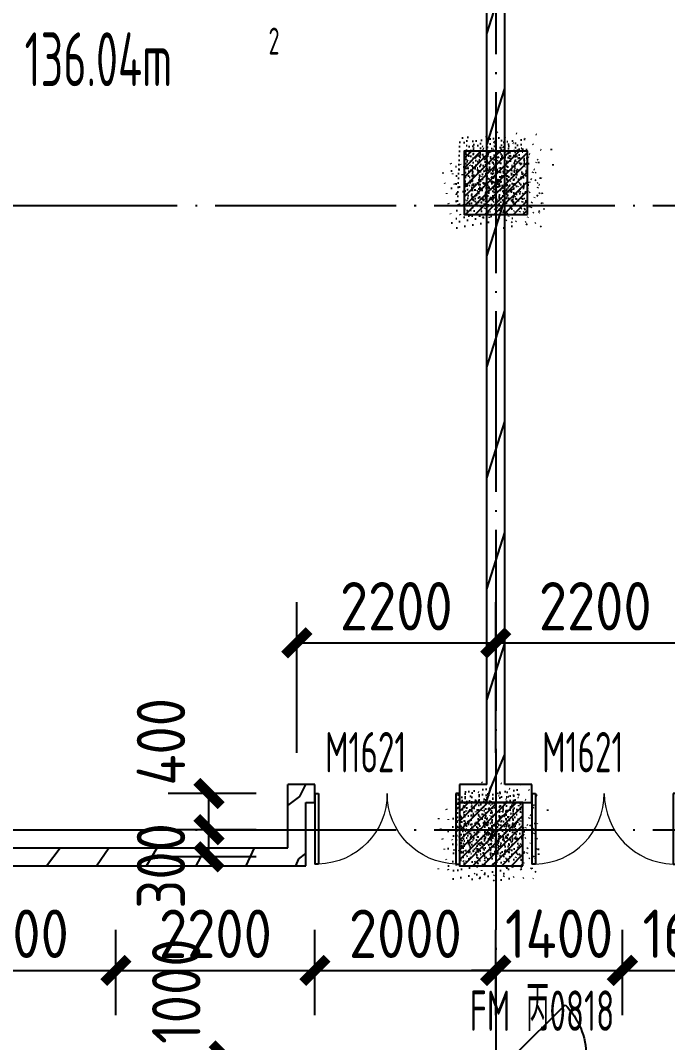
# Model space of a CAD drawing. Header units: inches. Extents: x 0 to 1813292486, y 0 to 3473589894.
# Drawn here: x 600535030 to 600542185, y 3473218165 to 3473229464 of the extents above; entities that cross this region are included whole.
import ezdxf
from ezdxf.xclip import XClip

# ---------------------------------------------------------------- set-up
doc = ezdxf.new("R2010")
doc.units = ezdxf.units.IN
doc.header["$LTSCALE"] = 1000
doc.header["$MEASUREMENT"] = 0
doc.header["$XCLIPFRAME"] = 2
doc.linetypes.add('AX-MALL-GIRD-200$0$DOTE', pattern=[2.4200000000000004, 2, -0.2, 0.02, -0.2])
for name, color, linetype in [('A-Anno-Note', 241, 'Continuous'), ('AX-MALL-DIM-P02$0$A-Anno-Dims', 3, 'Continuous'), ('AX-MALL-DIM-P02$0$A-Detl-Thin', 131, 'Continuous'), ('AX-MALL-GIRD-200$0$A-Grid', 222, 'AX-MALL-GIRD-200$0$DOTE'), ('AX-MALL-P02-200$0$A-Anno-Note', 241, 'Continuous'), ('AX-MALL-WALL-P02$0$A-Anno-Note', 241, 'Continuous'), ('AX-MALL-WALL-P02-QT$0$A-Detl-Patt', 8, 'Continuous'), ('AX-MALL-WALL-P02-QT$0$A-Detl-Thin', 131, 'Continuous'), ('AX-MALL-WALL-P02-QT$0$A-Wall', 2, 'Continuous'), ('AX-MALL-WALL-P02-QT$0$A-Wall-Patt', 13, 'Continuous'), ('AX-MALL-WALL-P02-QT$0$A-Wind', 4, 'Continuous'), ('AX-MALL-WORD-P02$0$A-Spac-Iden', 231, 'Continuous'), ('AX-MALL-WORD-P02$0$A-Wind-Iden', 11, 'Continuous'), ('AX-MALL-ZTKD-P02$0$A-Anno-Note', 241, 'Continuous'), ('SX-MALL-WALL-L-1F~2F$0$S-COLU', 30, 'Continuous'), ('SX-MALL-WALL-L-1F~2F$0$S-PATT-WALL', 83, 'Continuous'), ('SX-MALL-WALL-L-1F~2F$0$单形心', 4, 'Continuous')]:
    doc.layers.add(name, color=color, linetype=linetype)
doc.styles.add('AX-MALL-DIM-P02$0$_TCH_DIM_T3', font='gbenor.shx')
doc.styles.add('AX-MALL-WORD-P02$0$_TCH_SPACE', font='gbenor.shx', dxfattribs={"bigfont": 'gbcbig.shx'})
doc.styles.add('AX-MALL-WORD-P02$0$_TCH_WINDOW', font='gbenor.shx', dxfattribs={"bigfont": 'gbcbig.shx'})
doc.dimstyles.new('AX-MALL-DIM-P02$0$_TCH_ARCH&&180', dxfattribs={"dimtxt": 535.5, "dimasz": 270, "dimexe": 450, "dimexo": 450, "dimgap": 137.25, "dimtad": 1, "dimdec": 0, "dimzin": 0, "dimdsep": 46, "dimtxsty": 'AX-MALL-DIM-P02$0$_TCH_DIM_T3', "dimblk": 'AX-MALL-DIM-P02$0$_ArchTick', "dimcen": 0.09, "dimclrt": 7, "dimazin": 2, "dimtfac": 1, "dimtdec": 0, "dimtix": 1, "dimtmove": 2, "dimatfit": 3, "dimfxl": 500, "dimtolj": 1, "dimtzin": 0, "dimarcsym": 0})
pattern_1 = [(45, (0, 359.0227), (-353.55353201463, 353.55353201463), [])]

# ---------------------------------------------------------------- blocks, each defined once
blk = doc.blocks.new('AX-MALL-WORD-P02')
at = {"layer": 'AX-MALL-WORD-P02$0$A-Spac-Iden', "style": 'AX-MALL-WORD-P02$0$_TCH_SPACE', "width": 0.7}
for s, height, p in [('136.04m', 595, (600346968.6687856, 3473103143.18538)), ('2', 297.5, (600349618.4903712, 3473102529.546499))]:
    blk.add_text(s, height=height, rotation=339.5681613093329, dxfattribs=at).set_placement(p)
at = {"layer": 'AX-MALL-WORD-P02$0$A-Wind-Iden', "style": 'AX-MALL-WORD-P02$0$_TCH_WINDOW', "width": 0.7}
for s, height, rotation, p in [('M1621', 446.25, 339.5681612302259, (600347433.6613202, 3473094876.154209)), ('M1621', 446.25, 339.5681612302259, (600349682.6728699, 3473094038.331415)), ('FM', 446.25, 339.568161161045, (600347934.0143614, 3473091639.623957)), ('丙', 506.3829787234042, 339.568161161045, (600348519.4601805, 3473091421.528209)), ('0818', 446.25, 339.568161161045, (600348761.2588292, 3473091331.451116))]:
    blk.add_text(s, height=height, rotation=rotation, dxfattribs=at).set_placement(p)
blk = doc.blocks.new('AX-MALL-GIRD-200')
at = {"layer": 'AX-MALL-GIRD-200$0$A-Grid'}
for p, q in [((600378016.9458635, 3473171563.05953), (600339287.4069142, 3473067599.332448)), ((600223757.4145118, 3473147635.412487), (600581653.41861, 3473014308.649205)), ((600221348.6739725, 3473141169.504273), (600579244.6780716, 3473007842.740992))]:
    blk.add_line(p, q, dxfattribs=at)
blk = doc.blocks.new('AX-MALL-WALL-P02-QT$0$tj')
at = {"layer": 'AX-MALL-WALL-P02-QT$0$A-Detl-Patt'}
h = blk.add_hatch(dxfattribs=at)
h.set_pattern_fill('STEEL', color=256, scale=100.0000000000001, angle=50.43183869082386)
h.set_pattern_definition([(75.00000000004839, (-14278.19445574284, 156289.8254051208), (-153.3407249234246, 41.08752340989569), []), (75.00000000004839, (-14317.88195610046, 156358.5661673546), (-153.3407249234246, 41.08752340989569), [])])
edge = h.paths.add_edge_path()
edge.add_line((88101.273016572, 47666.64152574539), (87883.93542659283, 47459.84604215622))
edge.add_line((87883.93542659283, 47459.84604215622), (91571.54751467705, 43584.64122533798))
edge.add_arc((262949.389629302, 558937.705083496), 543101.4133620498, 251.6057364187558, 260.0288666978238)
edge.add_arc((172180.8466627672, -2862.146247219684), 27099.9982179492, 64.7128659603706, 96.9316049602786, ccw=False)
edge.add_arc((262948.9730309481, 558936.3205539446), 543099.9677998082, 261.6155114784545, 271.7251478115656)
edge.add_line((279298.9759148359, 16082.51663446426), (279298.9759315252, 16382.65274763107))
edge.add_arc((262948.9742454757, 558936.3204835369), 542799.9676941936, 261.62020364125146, 271.7261014454634, ccw=False)
edge.add_arc((172180.8456921196, -2862.14609140989), 27400.00151046549, 64.80631838577902, 96.83815911678944)
edge.add_arc((262949.394896181, 558937.7037490648), 542801.4137571028, 251.6136389015772, 260.02417327084333, ccw=False)
edge.add_line((91737.26096642017, 43845.69257831573), (88101.273016572, 47666.64152574539))
blk = doc.blocks.new('SX-MALL-WALL-L-1F~2F$0$BANWANG_XINGXIN')
at = {"color": 0}
for points in [[(0.7071067811865476, 0.7071067811865475), (-0.7071067811865477, -0.7071067811865475)], [(-0.7071067811865475, 0.7071067811865476), (0.7071067811865474, -0.7071067811865477)]]:
    blk.add_lwpolyline(points, dxfattribs=at)
blk = doc.blocks.new('SX-MALL-WALL-L-1F~2F')
at = {"layer": 'SX-MALL-WALL-L-1F~2F$0$S-PATT-WALL'}
h = blk.add_hatch(dxfattribs=at)
h.set_pattern_fill('钢筋混凝土', color=256, scale=15, pattern_type=2)
h.set_pattern_definition([(24.56816131876918, (600340807.3295795, 3473131189.482238), (-31.18316060756021, 68.21004687377882), []), (29.56816131876925, (600340807.3295795, 3473131189.482238), (97.53445422577846, -46.37920049590846), [11.25, -123.75]), (334.5681613187692, (600340807.3295795, 3473131189.482238), (19.88439775835759, 112.9961142864107), [9, -99]), (80.01956131876923, (600340815.4574506, 3473131185.617306), (117.4189029535321, 66.61682170576017), [9.5610285, -105.1713168]), (25.75236131876919, (600340817.8023645, 3473131217.594882), (141.3476152674957, -79.15081590010527), [16.8749999999995, -185.624999999996]), (76.20376131876925, (600340829.5813282, 3473131210.998974), (182.3878362713222, 87.98253900728311), [14.3415432, -157.75695]), (330.7523613187692, (600340817.8023645, 3473131217.594882), (182.387767611897, 87.98268144025062), [13.49999999999975, -148.499999999996]), (0.5681613187692669, (600340829.2404904, 3473131205.330329), (62.82047321120105, -87.84980446922418), [11.25, -123.75]), (305.5681613187692, (600340829.2404904, 3473131205.330329), (72.17288940056439, 89.18848105901375), [9, -99]), (51.01956131876926, (600340834.4755251, 3473131198.009509), (134.9933625470349, 1.33857134020591), [9.5610285, -105.1713168]), (17.06816131876921, (600340807.3295795, 3473131189.482238), (19.14085714793764, 46.15589493924091), [0.75, -97.8, 0.75, -100.5, 0.75, -99.375]), (347.0681613187692, (600340807.3295795, 3473131189.482238), (57.63084699394109, 41.66442757030211), [0.75, -57.3, 0.75, -95.55, 0.75, -37.875]), (307.0681613187692, (600340775.983981, 3473131201.159393), (73.85474001336534, -31.12342331039777), [0.75, -37.5, 0.75, -117, 0.75, -155.25]), (297.0681613187692, (600340761.9276588, 3473131206.395786), (87.2164167648191, -16.46683781742514), [0.75, -48.75, 0.75, -77.69999999999999, 0.75, -110.25])])
h.paths.add_polyline_path([(600351683.5862045, 3473099872.446229), (600351927.9511865, 3473100528.407932), (600351271.9894837, 3473100772.772914), (600351027.6245017, 3473100116.811212)])
h = blk.add_hatch(dxfattribs=at)
h.set_pattern_fill('钢筋混凝土', color=256, scale=15, pattern_type=2)
h.set_pattern_definition([(24.56816131876918, (600332831.0612959, 3473133840.735579), (-31.18316060756021, 68.21004687377882), []), (29.56816131876925, (600332831.0612959, 3473133840.735579), (97.53445422577846, -46.37920049590846), [11.25, -123.75]), (334.5681613187692, (600332831.0612959, 3473133840.735579), (19.88439775835759, 112.9961142864107), [9, -99]), (80.01956131876923, (600332839.189167, 3473133836.870646), (117.4189029535321, 66.61682170576017), [9.5610285, -105.1713168]), (25.75236131876919, (600332841.5340809, 3473133868.848223), (141.3476152674957, -79.15081590010527), [16.87499999999951, -185.6249999999961]), (76.20376131876925, (600332853.3130445, 3473133862.252315), (182.3878362713222, 87.98253900728311), [14.3415432, -157.75695]), (330.7523613187692, (600332841.5340809, 3473133868.848223), (182.387767611897, 87.98268144025062), [13.49999999999975, -148.4999999999961]), (0.5681613187692669, (600332852.9722068, 3473133856.58367), (62.82047321120105, -87.84980446922418), [11.25, -123.75]), (305.5681613187692, (600332852.9722068, 3473133856.58367), (72.17288940056439, 89.18848105901375), [9, -99]), (51.01956131876926, (600332858.2072415, 3473133849.262849), (134.9933625470349, 1.33857134020591), [9.5610285, -105.1713168]), (17.06816131876921, (600332831.0612959, 3473133840.735579), (19.14085714793764, 46.15589493924091), [0.75, -97.8, 0.75, -100.5, 0.75, -99.375]), (347.0681613187692, (600332831.0612959, 3473133840.735579), (57.63084699394109, 41.66442757030211), [0.75, -57.3, 0.75, -95.55, 0.75, -37.875]), (307.0681613187692, (600332799.7156974, 3473133852.412734), (73.85474001336534, -31.12342331039777), [0.75, -37.5, 0.75, -117, 0.75, -155.25]), (297.0681613187692, (600332785.6593752, 3473133857.649127), (87.2164167648191, -16.46683781742514), [0.75, -48.75, 0.75, -77.69999999999999, 0.75, -110.25])])
h.paths.add_polyline_path([(600349123.2634096, 3473093142.866213), (600349367.6283917, 3473093798.827916), (600348711.6666888, 3473094043.192898), (600348467.3017068, 3473093387.231195)])
at = {"layer": 'SX-MALL-WALL-L-1F~2F$0$S-COLU'}
for points in [[(600351683.5862045, 3473099872.446229), (600351927.9511865, 3473100528.407932), (600351271.9894837, 3473100772.772914), (600351027.6245017, 3473100116.811212)], [(600349123.2634096, 3473093142.866213), (600349367.6283917, 3473093798.827916), (600348711.6666888, 3473094043.192898), (600348467.3017068, 3473093387.231195)]]:
    blk.add_lwpolyline(points, close=True, dxfattribs=at)
at = {"layer": 'SX-MALL-WALL-L-1F~2F$0$单形心', "xscale": 50, "yscale": 50, "zscale": 50}
for p in [(600351477.7878442, 3473100322.609571), (600348917.4650493, 3473093593.029555)]:
    blk.add_blockref('SX-MALL-WALL-L-1F~2F$0$BANWANG_XINGXIN', p, dxfattribs=at)
blk = doc.blocks.new('SX-MALL-WALL-L-2F~3F')
ref = blk.add_blockref('SX-MALL-WALL-L-1F~2F', (0, 0))
XClip(ref).set_block_clipping_path([(600349769.7341375, 3473074679.418533), (600357001.7302529, 3473071985.287766), (600356499.8725733, 3473070638.124951), (600359302.5086629, 3473069594.060767), (600362345.1765132, 3473077761.653201), (600381551.4312518, 3473070606.759726), (600391553.7259278, 3473066880.611454), (600387749.827644, 3473056669.608357), (600391632.1759799, 3473055223.319679), (600395635.5522461, 3473065969.791956), (600406982.2408491, 3473061742.817497), (600403058.8006672, 3473051210.921831), (600412723.2437257, 3473047610.6332), (600445093.3740637, 3473134503.466942), (600393055.2444371, 3473153889.197227), (600387463.4997383, 3473138878.984498), (600380158.3525343, 3473141600.366193), (600382830.751978, 3473148774.027779), (600388210.8522022, 3473146769.782572), (600390696.2253517, 3473153441.399696), (600277474.697425, 3473195619.741203), (600273446.9822528, 3473184807.934726), (600257129.111771, 3473190886.82031), (600241575.9633431, 3473149136.690594), (600258197.8999482, 3473142944.531458), (600255239.7303221, 3473135003.762026), (600263182.3271956, 3473132044.911624), (600260741.6763649, 3473125493.34496), (600269350.4970673, 3473122286.306632), (600271511.1407766, 3473128086.235537), (600286270.1853781, 3473122588.058336), (600284109.5416689, 3473116788.129431), (600282580.7823727, 3473112684.400902), (600291840.7574171, 3473109234.788475), (600290827.7957876, 3473106515.642598), (600293360.405141, 3473105572.171298), (600294731.2544166, 3473109252.0137), (600323175.4764534, 3473098655.706329), (600321336.3302773, 3473093718.790065), (600344750.773286, 3473084996.222976), (600341987.4689643, 3473077578.540671), (600344583.6790427, 3473076611.376234), (600346015.5062013, 3473080454.904757), (600351201.5612961, 3473078522.947055)])
blk = doc.blocks.new('SX-MALL-WALL-2F~3F')
blk.add_blockref('SX-MALL-WALL-L-2F~3F', (0, 0))
blk = doc.blocks.new('AX-MALL-WALL-P02-QT$0$$DorLib2D$00000002')
for p, q in [((-0.5, -5.684341886080802e-17), (-0.5000000000000007, 0.4875)), ((-0.4750000000000007, 0.4875), (-0.5000000000000007, 0.4875)), ((-0.475, -2.842170943040401e-17), (-0.4750000000000007, 0.4875)), ((0.475, -2.842170943040401e-17), (0.4750000000000007, 0.4875)), ((0.4750000000000007, 0.4875), (0.5000000000000007, 0.4875)), ((0.5, -5.684341886080802e-17), (0.5000000000000007, 0.4875)), ((-0.5, -5.684341886080802e-17), (-0.475, -2.842170943040401e-17)), ((0.5, -5.684341886080802e-17), (0.475, -2.842170943040401e-17))]:
    blk.add_line(p, q)
at = {"lineweight": 13}
for centre, start, end in [((-0.4875, -4.263256414560601e-17), 0, 88.53071641864632), ((0.4875, -4.263256414560601e-17), 91.4692835813537, 180)]:
    blk.add_arc(centre, 0.4875, start, end, dxfattribs=at)
blk = doc.blocks.new('AX-MALL-WALL-P02-QT$0$$DorLib2D$00000114')
at = {"color": 0}
blk.add_line((0.4999999999999964, 3.552713678800501e-15), (-0.2071067811864751, 0.7071067811864857), dxfattribs=at)
blk.add_arc((0.5000000000013856, -1.154631945610163e-12), 1.000000000001696, 135, 180, dxfattribs=at)
blk = doc.blocks.new('AX-MALL-WALL-P02-QT')
at = {"layer": 'AX-MALL-WALL-P02-QT$0$A-Wall-Patt'}
h = blk.add_hatch(dxfattribs=at)
h.set_pattern_fill('普通砖', color=256, scale=200, style=0)
h.set_pattern_definition(pattern_1)
h.paths.add_polyline_path([(600349133.0476618, 3473094028.500865), (600349250.0293318, 3473094056.064125), (600354514.3489891, 3473108187.352723), (600354445.5787336, 3473108286.801733), (600354328.6898208, 3473108261.891617), (600349062.6117026, 3473094125.882691)])
h = blk.add_hatch(dxfattribs=at)
h.set_pattern_fill('普通砖', color=256, scale=200, style=0)
h.set_pattern_definition(pattern_1)
h.paths.add_polyline_path([(600342633.4649489, 3473095773.933678), (600342376.2287533, 3473095656.334615), (600346874.2518599, 3473093980.689022), (600346756.652797, 3473094237.925217)])
h = blk.add_hatch(dxfattribs=at)
h.set_pattern_fill('普通砖', color=256, scale=200, style=0)
h.set_pattern_definition(pattern_1)
h.paths.add_polyline_path([(600346756.652797, 3473094237.925217), (600346874.2518599, 3473093980.689022), (600347118.6168423, 3473094636.650724), (600347001.0177794, 3473094893.88692)])
h = blk.add_hatch(dxfattribs=at)
h.set_pattern_fill('普通砖', color=256, scale=200, style=0)
h.set_pattern_definition(pattern_1)
h.paths.add_polyline_path([(600347118.6168423, 3473094636.650724), (600347212.3256575, 3473094601.741441), (600347282.1442237, 3473094789.15907), (600347001.0177794, 3473094893.88692)])
h = blk.add_hatch(dxfattribs=at)
h.set_pattern_fill('普通砖', color=256, scale=200, style=0)
h.set_pattern_definition(pattern_1)
h.paths.add_polyline_path([(600349062.6117026, 3473094125.882691), (600348781.4852586, 3473094230.61054), (600348711.6666924, 3473094043.192911), (600349086.5019509, 3473093903.555779), (600349133.0476618, 3473094028.500865)])
h = blk.add_hatch(dxfattribs=at)
h.set_pattern_fill('普通砖', color=256, scale=200, style=0)
h.set_pattern_definition(pattern_1)
h.paths.add_polyline_path([(600349086.5019509, 3473093903.555779), (600349461.3372073, 3473093763.918647), (600349531.1557735, 3473093951.336276), (600349250.0293318, 3473094056.064125), (600349133.0476618, 3473094028.500865)])
at = {"layer": 'AX-MALL-WALL-P02-QT$0$A-Wall'}
for p, q in [((600349062.6117026, 3473094125.882691), (600354328.6898208, 3473108261.891617)), ((600349250.0293318, 3473094056.064125), (600354514.3489891, 3473108187.352723)), ((600342633.4649489, 3473095773.933678), (600346756.652797, 3473094237.925217)), ((600342376.2287533, 3473095656.334615), (600346874.2518599, 3473093980.689022)), ((600346756.652797, 3473094237.925217), (600347001.0177794, 3473094893.88692)), ((600347282.1442237, 3473094789.15907), (600347001.0177794, 3473094893.88692)), ((600347212.3256575, 3473094601.741441), (600347282.1442237, 3473094789.15907)), ((600346874.2518599, 3473093980.689022), (600347118.6168423, 3473094636.650724)), ((600347118.6168423, 3473094636.650724), (600347212.3256575, 3473094601.741441)), ((600348781.4852586, 3473094230.61054), (600348711.6666924, 3473094043.192911)), ((600349062.6117026, 3473094125.882691), (600348781.4852586, 3473094230.61054)), ((600348711.6666924, 3473094043.192911), (600349086.5019509, 3473093903.555779)), ((600349531.1557735, 3473093951.336276), (600349250.0293318, 3473094056.064125)), ((600349086.5019509, 3473093903.555779), (600349461.3372073, 3473093763.918647)), ((600349461.3372073, 3473093763.918647), (600349531.1557735, 3473093951.336276))]:
    blk.add_line(p, q, dxfattribs=at)
at = {"layer": 'AX-MALL-WALL-P02-QT$0$A-Detl-Thin'}
blk.add_blockref('SX-MALL-WALL-2F~3F', (0, 0), dxfattribs=at)
at = {"layer": 'AX-MALL-WALL-P02-QT$0$A-Detl-Thin', "rotation": 339.5681613091762}
blk.add_blockref('AX-MALL-WALL-P02-QT$0$tj', (600144118.6961328, 3473128496.287411), dxfattribs=at)
at = {"layer": 'AX-MALL-WALL-P02-QT$0$A-Wind'}
blk.add_blockref('AX-MALL-GIRD-200', (0, 0), dxfattribs=at)
at = {"layer": 'AX-MALL-WALL-P02-QT$0$A-Wind', "zscale": 200}
for name, p, xscale, yscale, rotation in [('AX-MALL-WALL-P02-QT$0$$DorLib2D$00000002', (600347996.905458, 3473094416.175991), 1600, -1600, 339.5681613296505), ('AX-MALL-WALL-P02-QT$0$$DorLib2D$00000002', (600350245.9170079, 3473093578.353197), -1600, -1600, 339.5681613334166), ('AX-MALL-WALL-P02-QT$0$$DorLib2D$00000114', (600348671.2949092, 3473091070.253268), -800, 800, 339.5681613102718)]:
    blk.add_blockref(name, p, dxfattribs=dict(at, xscale=xscale, yscale=yscale, rotation=rotation))
blk = doc.blocks.new('AX-MALL-WALL-P02')
at = {"layer": 'AX-MALL-WALL-P02$0$A-Anno-Note'}
blk.add_blockref('AX-MALL-WORD-P02', (0, 0), dxfattribs=at)
blk.add_blockref('AX-MALL-WALL-P02-QT', (0, 0), dxfattribs=at)
blk = doc.blocks.new('AX-MALL-ZTKD-P02')
at = {"layer": 'AX-MALL-ZTKD-P02$0$A-Anno-Note'}
blk.add_blockref('AX-MALL-GIRD-200', (0, 0), dxfattribs=at)
blk = doc.blocks.new('AX-MALL-DIM-P02$0$_ArchTick')
at = {"color": 0, "linetype": 'ByBlock', "const_width": 0.4}
blk.add_lwpolyline([(-0.5, -0.5), (0.5, 0.5)], dxfattribs=at)
blk = doc.blocks.new('*D652')
at = {"layer": 'AX-MALL-DIM-P02$0$A-Anno-Dims', "color": 0, "lineweight": -2, "transparency": 16777216}
for p, q in [((600347216.9090847, 3473095186.958489), (600347798.2688035, 3473096747.532794)), ((600347641.1770295, 3473096325.843128), (600349702.7709532, 3473095557.8389)), ((600349278.5030084, 3473094418.954261), (600349859.8627272, 3473095979.528566))]:
    blk.add_line(p, q, dxfattribs=at)
at = {"layer": 'AX-MALL-DIM-P02$0$A-Anno-Dims', "color": 0, "lineweight": -2, "transparency": 16777216, "xscale": 270, "yscale": 270, "zscale": 270}
for p, rotation in [((600347641.1770295, 3473096325.843128), 159.5681613656461), ((600349702.7709532, 3473095557.8389), 339.5681613656461)]:
    blk.add_blockref('AX-MALL-DIM-P02$0$_ArchTick', p, dxfattribs=dict(at, rotation=rotation))
at = {"layer": 'AX-MALL-DIM-P02$0$A-Anno-Dims', "color": 7, "transparency": 16777216, "insert": (600348813.3565879, 3473096321.361713), "char_height": 535.5, "attachment_point": 5, "rotation": 339.5681613656461, "style": 'AX-MALL-DIM-P02$0$_TCH_DIM_T3'}
blk.add_mtext('\\A1;2200', dxfattribs=at)
blk = doc.blocks.new('*D653')
at = {"layer": 'AX-MALL-DIM-P02$0$A-Anno-Dims', "color": 0, "lineweight": -2, "transparency": 16777216}
for p, q in [((600349278.5030082, 3473094418.954261), (600349859.862727, 3473095979.528566)), ((600349702.7709533, 3473095557.8389), (600351764.3648752, 3473094789.834672)), ((600351340.0969301, 3473093650.950034), (600351921.456649, 3473095211.524339))]:
    blk.add_line(p, q, dxfattribs=at)
at = {"layer": 'AX-MALL-DIM-P02$0$A-Anno-Dims', "color": 0, "lineweight": -2, "transparency": 16777216, "xscale": 270, "yscale": 270, "zscale": 270}
for p, rotation in [((600349702.7709533, 3473095557.8389), 159.5681613621101), ((600351764.3648752, 3473094789.834672), 339.5681613621101)]:
    blk.add_blockref('AX-MALL-DIM-P02$0$_ArchTick', p, dxfattribs=dict(at, rotation=rotation))
at = {"layer": 'AX-MALL-DIM-P02$0$A-Anno-Dims', "color": 7, "transparency": 16777216, "insert": (600350874.950511, 3473095553.357486), "char_height": 535.5, "attachment_point": 5, "rotation": 339.5681613621101, "style": 'AX-MALL-DIM-P02$0$_TCH_DIM_T3'}
blk.add_mtext('\\A1;2200', dxfattribs=at)
blk = doc.blocks.new('*D654')
at = {"layer": 'AX-MALL-DIM-P02$0$A-Anno-Dims', "color": 0, "lineweight": -2, "transparency": 16777216}
for p, q in [((600346498.4905114, 3473094547.525338), (600345588.2790806, 3473094886.605803)), ((600345905.2408978, 3473094448.387586), (600346009.9687468, 3473094729.51403)), ((600346393.7626624, 3473094266.398894), (600345483.5512316, 3473094605.47936))]:
    blk.add_line(p, q, dxfattribs=at)
at = {"layer": 'AX-MALL-DIM-P02$0$A-Anno-Dims', "color": 0, "lineweight": -2, "transparency": 16777216, "xscale": 270, "yscale": 270, "zscale": 270}
for p, rotation in [((600346009.9687468, 3473094729.51403), 69.56816134442619), ((600345905.2408978, 3473094448.387586), 249.5681613444262)]:
    blk.add_blockref('AX-MALL-DIM-P02$0$_ArchTick', p, dxfattribs=dict(at, rotation=rotation))
at = {"layer": 'AX-MALL-DIM-P02$0$A-Anno-Dims', "color": 7, "transparency": 16777216, "insert": (600345372.7378092, 3473094540.047065), "char_height": 535.5, "attachment_point": 5, "rotation": 69.56816134442617, "style": 'AX-MALL-DIM-P02$0$_TCH_DIM_T3'}
blk.add_mtext('\\A1;300', dxfattribs=at)
blk = doc.blocks.new('*D655')
at = {"layer": 'AX-MALL-DIM-P02$0$A-Anno-Dims', "color": 0, "lineweight": -2, "transparency": 16777216}
for p, q in [((600346638.1276437, 3473094922.360596), (600345727.9162132, 3473095261.441061)), ((600346009.9687469, 3473094729.514029), (600346149.6058793, 3473095104.349288)), ((600346498.4905113, 3473094547.525337), (600345588.2790807, 3473094886.605803))]:
    blk.add_line(p, q, dxfattribs=at)
at = {"layer": 'AX-MALL-DIM-P02$0$A-Anno-Dims', "color": 0, "lineweight": -2, "transparency": 16777216, "xscale": 270, "yscale": 270, "zscale": 270}
for p, rotation in [((600346149.6058793, 3473095104.349288), 69.5681613337587), ((600346009.9687469, 3473094729.514029), 249.5681613337587)]:
    blk.add_blockref('AX-MALL-DIM-P02$0$_ArchTick', p, dxfattribs=dict(at, rotation=rotation))
at = {"layer": 'AX-MALL-DIM-P02$0$A-Anno-Dims', "color": 7, "transparency": 16777216, "insert": (600345851.6757181, 3473095825.685146), "char_height": 535.5, "attachment_point": 5, "rotation": 69.5681613337587, "style": 'AX-MALL-DIM-P02$0$_TCH_DIM_T3'}
blk.add_mtext('\\A1;400', dxfattribs=at)
blk = doc.blocks.new('*D675')
at = {"layer": 'AX-MALL-DIM-P02$0$A-Anno-Dims', "color": 0, "lineweight": -2, "transparency": 16777216}
for p, q in [((600342175.0608407, 3473093970.502037), (600342504.9344333, 3473094855.998975)), ((600342347.8426591, 3473094434.309309), (600344503.1453961, 3473093631.395796)), ((600344330.3635777, 3473093167.588524), (600344660.2371703, 3473094053.085462))]:
    blk.add_line(p, q, dxfattribs=at)
at = {"layer": 'AX-MALL-DIM-P02$0$A-Anno-Dims', "color": 0, "lineweight": -2, "transparency": 16777216, "xscale": 270, "yscale": 270, "zscale": 270}
for p, rotation in [((600342347.8426591, 3473094434.309309), 159.5681613069397), ((600344503.1453961, 3473093631.395796), 339.5681613069396)]:
    blk.add_blockref('AX-MALL-DIM-P02$0$_ArchTick', p, dxfattribs=dict(at, rotation=rotation))
at = {"layer": 'AX-MALL-DIM-P02$0$A-Anno-Dims', "color": 7, "transparency": 16777216, "insert": (600343566.8766243, 3473094412.373252), "char_height": 535.5, "attachment_point": 5, "rotation": 339.56816130693966, "style": 'AX-MALL-DIM-P02$0$_TCH_DIM_T3'}
blk.add_mtext('\\A1;2300', dxfattribs=at)
blk = doc.blocks.new('*D676')
at = {"layer": 'AX-MALL-DIM-P02$0$A-Anno-Dims', "color": 0, "lineweight": -2, "transparency": 16777216}
for p, q in [((600344330.3635775, 3473093167.588524), (600344660.2371699, 3473094053.085462)), ((600344503.1453956, 3473093631.395795), (600346564.7393192, 3473092863.391565)), ((600346391.957501, 3473092399.584294), (600346721.8310934, 3473093285.081232))]:
    blk.add_line(p, q, dxfattribs=at)
at = {"layer": 'AX-MALL-DIM-P02$0$A-Anno-Dims', "color": 0, "lineweight": -2, "transparency": 16777216, "xscale": 270, "yscale": 270, "zscale": 270}
for p, rotation in [((600344503.1453956, 3473093631.395795), 159.5681613063761), ((600346564.7393192, 3473092863.391565), 339.5681613063761)]:
    blk.add_blockref('AX-MALL-DIM-P02$0$_ArchTick', p, dxfattribs=dict(at, rotation=rotation))
at = {"layer": 'AX-MALL-DIM-P02$0$A-Anno-Dims', "color": 7, "transparency": 16777216, "insert": (600345675.3249545, 3473093626.91438), "char_height": 535.5, "attachment_point": 5, "rotation": 339.56816130637606, "style": 'AX-MALL-DIM-P02$0$_TCH_DIM_T3'}
blk.add_mtext('\\A1;2200', dxfattribs=at)
blk = doc.blocks.new('*D677')
at = {"layer": 'AX-MALL-DIM-P02$0$A-Anno-Dims', "color": 0, "lineweight": -2, "transparency": 16777216}
for p, q in [((600346391.9575012, 3473092399.584294), (600346721.8310935, 3473093285.081232)), ((600346564.7393193, 3473092863.391566), (600348438.915613, 3473092165.205902)), ((600348266.1337949, 3473091701.398631), (600348596.0073873, 3473092586.895568))]:
    blk.add_line(p, q, dxfattribs=at)
at = {"layer": 'AX-MALL-DIM-P02$0$A-Anno-Dims', "color": 0, "lineweight": -2, "transparency": 16777216, "xscale": 270, "yscale": 270, "zscale": 270}
for p, rotation in [((600346564.7393193, 3473092863.391566), 159.5681613020693), ((600348438.915613, 3473092165.205902), 339.5681613020693)]:
    blk.add_blockref('AX-MALL-DIM-P02$0$_ArchTick', p, dxfattribs=dict(at, rotation=rotation))
at = {"layer": 'AX-MALL-DIM-P02$0$A-Anno-Dims', "color": 7, "transparency": 16777216, "insert": (600347643.210063, 3473092893.819433), "char_height": 535.5, "attachment_point": 5, "rotation": 339.5681613020693, "style": 'AX-MALL-DIM-P02$0$_TCH_DIM_T3'}
blk.add_mtext('\\A1;2000', dxfattribs=at)
blk = doc.blocks.new('*D678')
at = {"layer": 'AX-MALL-DIM-P02$0$A-Anno-Dims', "color": 0, "lineweight": -2, "transparency": 16777216}
for p, q in [((600348266.1337948, 3473091701.39863), (600348596.0073874, 3473092586.895568)), ((600348438.9156132, 3473092165.205902), (600348185.9018136, 3473092259.460967)), ((600348438.9156132, 3473092165.205902), (600349750.839018, 3473091676.475938)), ((600349578.0571996, 3473091212.668666), (600349907.9307922, 3473092098.165604)), ((600349750.839018, 3473091676.475938), (600350003.8528177, 3473091582.220873))]:
    blk.add_line(p, q, dxfattribs=at)
at = {"layer": 'AX-MALL-DIM-P02$0$A-Anno-Dims', "color": 0, "lineweight": -2, "transparency": 16777216, "xscale": 270, "yscale": 270, "zscale": 270}
for p, rotation in [((600348438.9156132, 3473092165.205902), 339.5681613051625), ((600349750.839018, 3473091676.475938), 159.5681613051625)]:
    blk.add_blockref('AX-MALL-DIM-P02$0$_ArchTick', p, dxfattribs=dict(at, rotation=rotation))
at = {"layer": 'AX-MALL-DIM-P02$0$A-Anno-Dims', "color": 7, "transparency": 16777216, "insert": (600349236.2599126, 3473092300.361619), "char_height": 535.5, "attachment_point": 5, "rotation": 339.5681613051625, "style": 'AX-MALL-DIM-P02$0$_TCH_DIM_T3'}
blk.add_mtext('\\A1;1400', dxfattribs=at)
blk = doc.blocks.new('*D679')
at = {"layer": 'AX-MALL-DIM-P02$0$A-Anno-Dims', "color": 0, "lineweight": -2, "transparency": 16777216}
for p, q in [((600349578.0571998, 3473091212.668667), (600349907.9307922, 3473092098.165604)), ((600349750.839018, 3473091676.475938), (600351297.0344597, 3473091100.472766)), ((600351124.2526413, 3473090636.665494), (600351454.1262339, 3473091522.162432))]:
    blk.add_line(p, q, dxfattribs=at)
at = {"layer": 'AX-MALL-DIM-P02$0$A-Anno-Dims', "color": 0, "lineweight": -2, "transparency": 16777216, "xscale": 270, "yscale": 270, "zscale": 270}
for p, rotation in [((600349750.839018, 3473091676.475938), 159.5681613152947), ((600351297.0344597, 3473091100.472766), 339.5681613152947)]:
    blk.add_blockref('AX-MALL-DIM-P02$0$_ArchTick', p, dxfattribs=dict(at, rotation=rotation))
at = {"layer": 'AX-MALL-DIM-P02$0$A-Anno-Dims', "color": 7, "transparency": 16777216, "insert": (600350665.3193356, 3473091767.995051), "char_height": 535.5, "attachment_point": 5, "rotation": 339.56816131529473, "style": 'AX-MALL-DIM-P02$0$_TCH_DIM_T3'}
blk.add_mtext('\\A1;1650', dxfattribs=at)
blk = doc.blocks.new('*D701')
at = {"layer": 'AX-MALL-DIM-P02$0$A-Anno-Dims', "color": 0, "lineweight": -2, "transparency": 16777216}
for p, q in [((600345813.1760627, 3473092134.986405), (600344873.9946347, 3473092484.859046)), ((600344946.5914694, 3473091390.679125), (600345295.6843008, 3473092327.767271)), ((600345464.0832312, 3473091197.898259), (600344524.9018034, 3473091547.7709))]:
    blk.add_line(p, q, dxfattribs=at)
at = {"layer": 'AX-MALL-DIM-P02$0$A-Anno-Dims', "color": 0, "lineweight": -2, "transparency": 16777216, "xscale": 270, "yscale": 270, "zscale": 270}
for p, rotation in [((600345295.6843008, 3473092327.767271), 69.56816130501976), ((600344946.5914694, 3473091390.679125), 249.5681613050198)]:
    blk.add_blockref('AX-MALL-DIM-P02$0$_ArchTick', p, dxfattribs=dict(at, rotation=rotation))
at = {"layer": 'AX-MALL-DIM-P02$0$A-Anno-Dims', "color": 7, "transparency": 16777216, "insert": (600345047.6045969, 3473093182.919318), "char_height": 535.5, "attachment_point": 5, "rotation": 69.56816130501976, "style": 'AX-MALL-DIM-P02$0$_TCH_DIM_T3'}
blk.add_mtext('\\A1;1000', dxfattribs=at)
blk = doc.blocks.new('AX-MALL-DIM-P02')
at = {"layer": 'AX-MALL-DIM-P02$0$A-Detl-Thin'}
blk.add_blockref('AX-MALL-ZTKD-P02', (-2.384185791015625e-06, 9.5367431640625e-07), dxfattribs=at)
at = {"layer": 'AX-MALL-DIM-P02$0$A-Anno-Dims'}
for p1, p2, distance, picture, middle in [((600347059.8173107, 3473094765.268822), (600349121.4112343, 3473093997.264595), 1665.3441939692607, '*D652', (600348813.3565879, 3473096321.361713)), ((600349121.4112341, 3473093997.264595), (600351183.005156, 3473093229.260367), 1665.3441940524901, '*D653', (600350874.950511, 3473095553.357486)), ((600342017.9690665, 3473093548.812371), (600344173.2718034, 3473092745.898858), 944.9451909773503, '*D675', (600343566.8766243, 3473094412.373252)), ((600344173.2718034, 3473092745.898858), (600346234.8657268, 3473091977.894628), 944.9451899588282, '*D676', (600345675.3249545, 3473093626.91438)), ((600346234.8657267, 3473091977.894628), (600348109.0420204, 3473091279.708964), 944.9451913825739, '*D677', (600347643.210063, 3473092893.819433)), ((600348109.0420204, 3473091279.708964), (600349420.9654254, 3473090790.979), 944.9451909357352, '*D678', (600349236.2599126, 3473092300.361619)), ((600349420.9654256, 3473090790.979), (600350967.1608673, 3473090214.975828), 944.9451908525051, '*D679', (600350665.3193356, 3473091767.995051))]:
    dim = blk.add_aligned_dim(p1=p1, p2=p2, distance=distance, dimstyle='AX-MALL-DIM-P02$0$_TCH_ARCH&&180', dxfattribs=at)
    dim.commit()
    dim.dimension.update_dxf_attribs({"geometry": picture, "text_midpoint": middle})
for base, p1, p2, angle, picture, middle in [((600346149.6058793, 3473095104.349288), (600346920.1801775, 3473094390.433563), (600347059.8173099, 3473094765.268822), 69.5681613576024, '*D655', (600345851.6757181, 3473095825.685146)), ((600346009.9687468, 3473094729.51403), (600346815.4523283, 3473094109.307119), (600346920.1801776, 3473094390.433563), 69.56816137621777, '*D654', (600345372.7378092, 3473094540.047065)), ((600345295.6843008, 3473092327.767271), (600345885.7728975, 3473091040.806486), (600346234.8657289, 3473091977.894631), 69.56816128594478, '*D701', (600345047.6045969, 3473093182.919318))]:
    dim = blk.add_linear_dim(base=base, p1=p1, p2=p2, angle=angle, dimstyle='AX-MALL-DIM-P02$0$_TCH_ARCH&&180', dxfattribs=at)
    dim.commit()
    dim.dimension.update_dxf_attribs({"geometry": picture, "text_midpoint": middle, "dimtype": 129})
blk = doc.blocks.new('AX-MALL-P02-200')
at = {"layer": 'AX-MALL-P02-200$0$A-Anno-Note'}
blk.add_blockref('AX-MALL-WALL-P02', (0, 0), dxfattribs=at)
blk.add_blockref('AX-MALL-DIM-P02', (0, 0), dxfattribs=at)

msp = doc.modelspace()

# ---------------------------------------------------------------- block references
at = {"layer": 'A-Anno-Note', "rotation": 20.43183869077545}
msp.add_blockref('AX-MALL-P02-200', (1250392458.527329, 9048125.682563305), dxfattribs=at)

doc.saveas('drawing.dxf')
